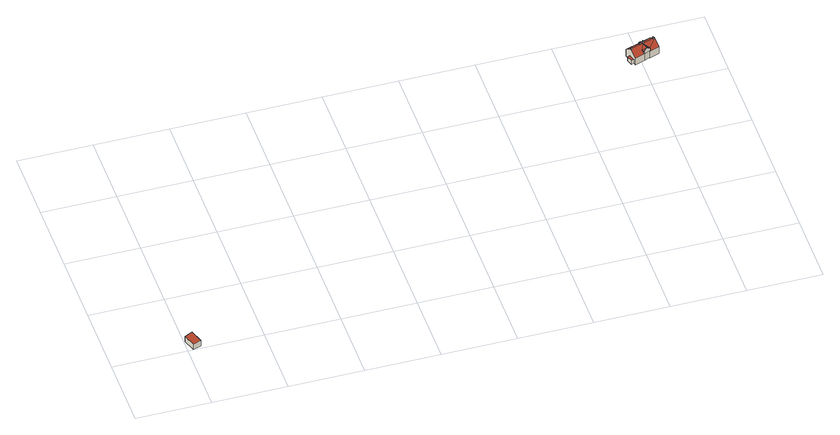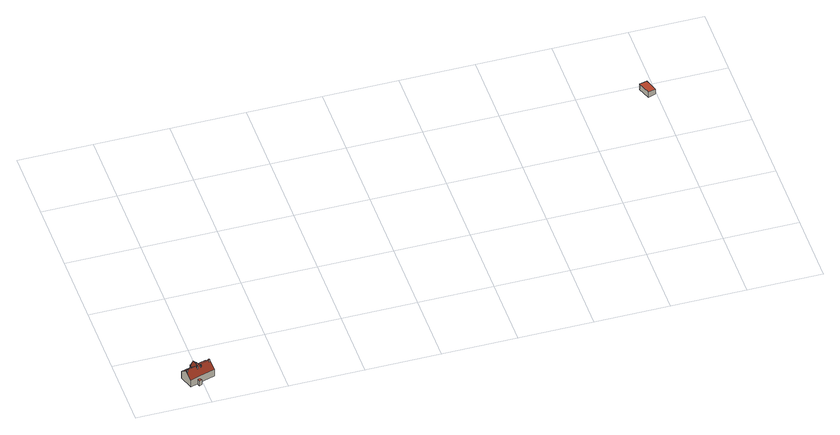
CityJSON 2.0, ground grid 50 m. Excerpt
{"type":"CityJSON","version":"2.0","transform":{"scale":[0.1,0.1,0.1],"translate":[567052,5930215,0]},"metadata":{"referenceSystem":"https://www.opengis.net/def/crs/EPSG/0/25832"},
"CityObjects":{
"building1":{"type":"Building","attributes":{"Grundfläche 2D":"51.865442","Grundhöhe NN":"0.471"},"geometry":[{"type":"Solid","lod":"3","boundaries":[[[[0,1,2,3]],[[4,5,3,2]],[[5,6,0,3]],[[6,7,1,0]],[[7,4,2,1]],[[7,6,5,4]]]],"semantics":{"surfaces":[{"type":"RoofSurface"},{"type":"WallSurface"},{"type":"GroundSurface"}],"values":[[0,1,1,1,1,2]]}}]},
"building2":{"type":"Building","attributes":{"Grundfläche 2D":"195.517032","Grundhöhe NN":"2.087"},"children":["building2-1","building2-2","building2-3","building2-4","building2-5"],"geometry":[{"type":"MultiSurface","lod":"3","boundaries":[[[8,9,10]],[[11,12,13,14,9]],[[11,15,12]],[[16,13,17]],[[17,13,18,19]],[[13,16,14]],[[16,20,14]],[[21,22,23]],[[19,18,22,21,24]],[[25,26,27,10,9,14,28]],[[13,12,15,29,30,31,32,33,34,35]],[[36,37,38,39,40,41,42,22,18,13]],[[38,37,36,13,35,34,33,43,44,45]],[[32,33,32,31]],[[31,32,31,30]],[[32,31,30,46,47,48,49,50,33]],[[51,52,53,54]],[[55,56,57,58]],[[47,46,8,10]],[[15,11,9,8,46,30,29]],[[42,23,22]],[[21,23,42,41]],[[51,54,59,60]],[[52,51,60,61]],[[53,52,61,62]],[[57,56,63,64]],[[58,57,64,65]],[[55,58,65,66]],[[55,66,67,39,38,45,68,63,56]],[[40,39,67,69]],[[41,40,69,70]],[[48,41,70,71]],[[49,48,71,72]],[[50,49,72,73]],[[43,33,50,73,74]],[[53,62,68,45,44,43,74,59,54]],[[73,72,71,70,69,67,66,65,64,63,68,62,61,60,59,74]]],"semantics":{"surfaces":[{"type":"RoofSurface"},{"type":"WallSurface"},{"type":"GroundSurface"}],"values":[0,0,0,0,0,0,0,0,0,0,0,0,0,0,0,0,0,0,1,1,1,1,1,1,1,1,1,1,1,1,1,1,1,1,1,1,2]}}]},
"building2-1":{"type":"BuildingInstallation","parents":["building2"],"geometry":[{"type":"MultiSurface","lod":"3","boundaries":[[[75,76,77,78]],[[79,76,75,80,37]],[[77,76,79,81]],[[78,77,81,36,82]],[[82,80,75,78]]],"semantics":{"surfaces":[{"type":"RoofSurface"},{"type":"WallSurface"}],"values":[0,1,1,1,1]}}]},
"building2-2":{"type":"BuildingInstallation","parents":["building2"],"geometry":[{"type":"MultiSurface","lod":"3","boundaries":[[[83,84,85,86]],[[86,85,87,88]],[[83,86,88,89]],[[84,83,89,90]],[[85,84,90,87]]],"semantics":{"surfaces":[{"type":"RoofSurface"},{"type":"WallSurface"}],"values":[0,1,1,1,1]}}]},
"building2-3":{"type":"BuildingInstallation","parents":["building2"],"geometry":[{"type":"MultiSurface","lod":"3","boundaries":[[[91,92,93,94,95,96]],[[92,91,97,98]],[[93,92,98,35,99]],[[99,31,94,93]],[[95,94,31,100]],[[96,95,100,32]],[[32,34,97,91,96]]],"semantics":{"surfaces":[{"type":"RoofSurface"},{"type":"WallSurface"}],"values":[0,1,1,1,1,1,1]}}]},
"building2-4":{"type":"BuildingInstallation","parents":["building2"],"geometry":[{"type":"MultiSurface","lod":"3","boundaries":[[[101,102,103,104]],[[104,103,105,106]],[[101,104,106,107]],[[102,101,107,108]],[[103,102,108,105]]],"semantics":{"surfaces":[{"type":"RoofSurface"},{"type":"WallSurface"}],"values":[0,1,1,1,1]}}]},
"building2-5":{"type":"BuildingInstallation","parents":["building2"],"geometry":[{"type":"MultiSurface","lod":"3","boundaries":[[[25,28,109,110,111,26]],[[14,20,16,112,113]],[[112,114,115,113]],[[112,16,17]],[[24,114,112,17,19]],[[27,26,111]],[[115,114,24,21]],[[10,110,109,28,14,113,115,21,41,48,47]],[[111,110,10,27]]],"semantics":{"surfaces":[{"type":"RoofSurface"},{"type":"WallSurface"}],"values":[0,0,0,1,1,1,1,1,1]}}]}
},
"vertices":[
[58,110,53],[5,92,46],[35,4,46],[88,22,53],[35,4,5],[88,22,5],[58,110,5],[5,92,5],
[3560,1725,94],[3556,1737,94],[3558,1724,94],[3555,1738,94],[3553,1744,95],[3521,1763,118],[3537,1717,118],[3553,1744,94],[3536,1720,118],[3535,1720,117],[3506,1729,95],[3531,1719,113],[3537,1718,118],[3514,1710,94],[3506,1729,94],[3512,1709,94],[3513,1713,95],[3545,1723,109],[3546,1724,107],[3557,1727,95],[3540,1718,114],[3555,1738,89],[3556,1737,88],[3600,1784,114],[3604,1788,116],[3606,1791,118],[3603,1790,118],[3597,1788,118],[3443,1738,118],[3436,1736,118],[3434,1735,118],[3450,1688,76],[3514,1709,76],[3514,1710,77],[3512,1709,77],[3589,1840,76],[3522,1818,76],[3417,1784,76],[3560,1725,78],[3558,1724,78],[3556,1724,78],[3557,1723,76],[3622,1744,76],[3535,1846,58],[3515,1839,58],[3522,1818,58],[3542,1825,58],[3444,1705,53],[3431,1745,53],[3413,1739,53],[3427,1699,53],[3542,1825,21],[3535,1846,21],[3515,1839,21],[3522,1818,21],[3431,1745,21],[3413,1739,21],[3427,1699,21],[3444,1705,21],[3450,1688,21],[3417,1784,21],[3514,1709,21],[3514,1710,21],[3556,1724,21],[3557,1723,21],[3622,1744,21],[3589,1840,21],
[3433,1744,124],[3438,1732,124],[3445,1734,124],[3441,1746,124],[3438,1732,115],[3433,1744,110],[3445,1734,115],[3441,1746,110],
[3531,1774,124],[3528,1782,124],[3524,1781,124],[3527,1773,124],[3524,1781,105],[3527,1773,112],[3531,1774,112],[3528,1782,105],
[3600,1798,123],[3594,1796,123],[3598,1784,123],[3600,1784,123],[3604,1786,123],[3604,1788,123],[3600,1798,111],[3594,1796,111],[3598,1784,114],[3604,1786,114],
[3504,1774,124],[3500,1773,124],[3503,1765,124],[3507,1766,124],[3503,1765,112],[3507,1766,112],[3504,1774,105],[3500,1773,105],
[3556,1724,97],[3558,1724,96],[3557,1727,96],[3535,1720,118],[3536,1717,118],[3513,1713,96],[3514,1710,96]
]}
